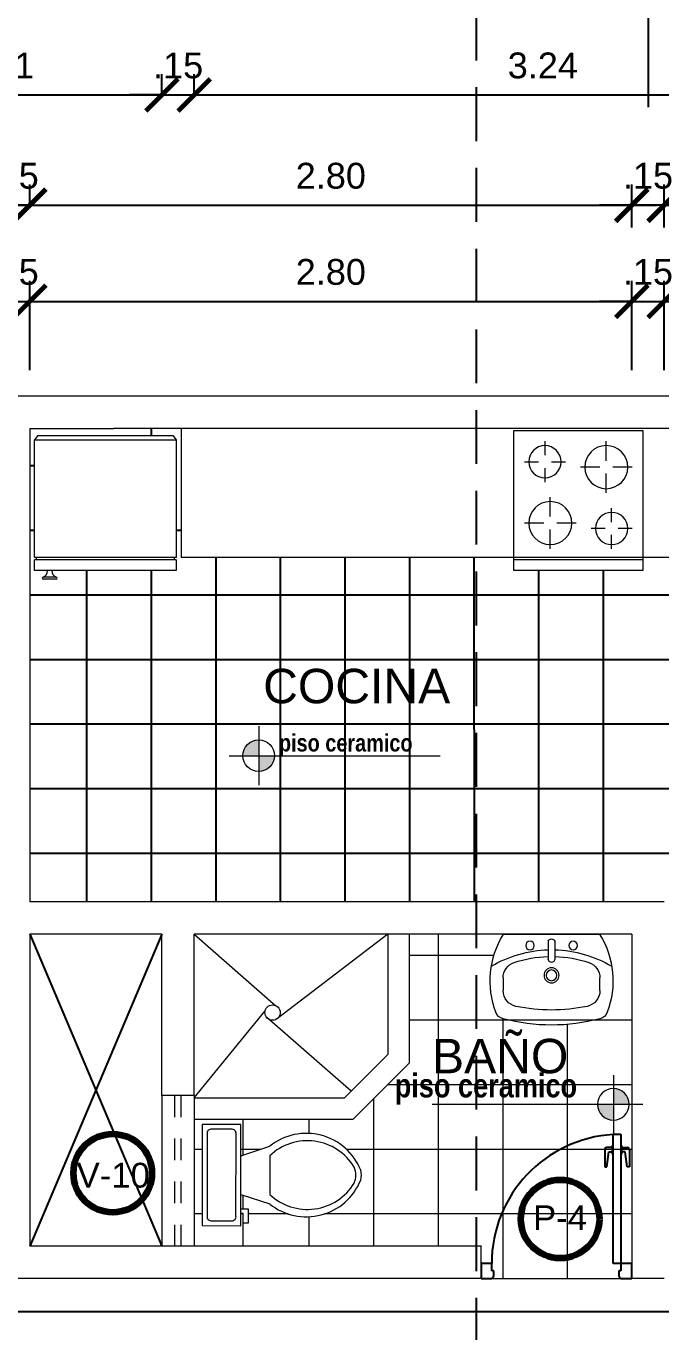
# Model space of a CAD drawing. Header units: millimetres. Extents: x 2204.1 to 2242.3, y 1175.1 to 1221.8.
# Drawn here: x 2216.63 to 2219.58, y 1210.14 to 1216.21 of the extents above; entities that cross this region are included whole.
import ezdxf
from ezdxf.enums import TextEntityAlignment as Align

# ---------------------------------------------------------------- set-up
doc = ezdxf.new("R2010")
doc.units = ezdxf.units.MM
for name, pattern in [('DASHDOT', [1, 0.5, -0.25, 0, -0.25]), ('HIDDEN', [0.375, 0.25, -0.125]), ('HIDDEN2', [0.1875, 0.125, -0.0625])]:
    doc.linetypes.add(name, pattern=pattern)
for name, color, linetype, lineweight in [('01', 1, 'Continuous', 5), ('CLOSETS', 253, 'Continuous', 18), ('DETALLE SANITARIOS', 128, 'Continuous', 13), ('mobiliario', 2, 'Continuous', 18), ('MURO ALTO', 6, 'Continuous', 18), ('MURO BAJO', 3, 'Continuous', 18), ('PISOS', 253, 'Continuous', 18), ('puertas', 2, 'Continuous', 13), ('TEXTO', 4, 'Continuous', 5), ('VIDRIOS', 124, 'Continuous', 18)]:
    doc.layers.add(name, color=color, linetype=linetype, lineweight=lineweight)
for name, color, linetype in [('08', 5, 'Continuous'), ('CORTE', 8, 'Continuous'), ('DETALLES PUERTAS', 8, 'Continuous'), ('muros', 1, 'Continuous'), ('proyeccion', 30, 'Continuous'), ('Textura LINEAS', 253, 'HIDDEN2')]:
    doc.layers.add(name, color=color, linetype=linetype)
doc.styles.add('ROMAND', font='arial.ttf')
doc.styles.get("Standard").update_dxf_attribs({"font": 'arial.ttf'})
doc.styles.add('technicbold', font='techb___.ttf', dxfattribs={"height": 0.17})
doc.dimstyles.new('ARVIM', dxfattribs={"dimscale": 0.12, "dimtxt": 1, "dimasz": 1.25, "dimexe": 0.8, "dimexo": 1, "dimtad": 2, "dimtih": 1, "dimtoh": 1, "dimzin": 4, "dimdsep": 46, "dimtxsty": 'ROMAND', "dimblk": 'ARCHTICK', "dimcen": 0, "dimdle": 1, "dimclrd": 1, "dimclre": 1, "dimclrt": 251, "dimadec": 0, "dimazin": 0, "dimtfac": 1, "dimtix": 1, "dimtmove": 0, "dimatfit": 3, "dimldrblk": 'ARCHTICK', "dimfxl": 1, "dimarcsym": 0})

# ---------------------------------------------------------------- blocks, each defined once
blk = doc.blocks.new('BVCXX')
at = {"layer": 'mobiliario'}
for p, q in [((8.1577, -70.0342), (7.5577, -70.0342)), ((7.5577, -70.0342), (7.5577, -70.6842)), ((8.1577, -70.6842), (8.1577, -70.0342)), ((8.1577, -70.0842), (7.5577, -70.0842)), ((7.7277, -70.1342), (7.7277, -70.2242)), ((8.0127, -70.1342), (8.0127, -70.1992)), ((7.9827, -70.2292), (7.9177, -70.2292)), ((8.1077, -70.2292), (8.0427, -70.2292)), ((7.6977, -70.2542), (7.6077, -70.2542)), ((7.7277, -70.2842), (7.7277, -70.3742)), ((7.8477, -70.2542), (7.7577, -70.2542)), ((8.0127, -70.2592), (8.0127, -70.3242)), ((7.9877, -70.3942), (7.9877, -70.4842)), ((7.7027, -70.5092), (7.7027, -70.4442)), ((7.6077, -70.5392), (7.6727, -70.5392)), ((7.7327, -70.5392), (7.7977, -70.5392)), ((7.9577, -70.5142), (7.8677, -70.5142)), ((7.9877, -70.5442), (7.9877, -70.6342)), ((8.1077, -70.5142), (8.0177, -70.5142)), ((7.7027, -70.6342), (7.7027, -70.5692)), ((7.5577, -70.6842), (8.1577, -70.6842))]:
    blk.add_line(p, q, dxfattribs=at)
for centre, radius in [((7.7277, -70.2542), 0.1), ((8.0127, -70.2292), 0.075), ((7.9877, -70.5142), 0.1), ((7.7027, -70.5392), 0.075)]:
    blk.add_circle(centre, radius, dxfattribs=at)
blk = doc.blocks.new('_ARCHTICK')
at = {"color": 0, "linetype": 'ByBlock', "const_width": 0.15}
blk.add_lwpolyline([(-0.5, -0.5), (0.5, 0.5)], dxfattribs=at)
blk = doc.blocks.new('*D86')
at = {"layer": 'DEFPOINTS', "color": 0, "transparency": 16777216}
for p in [(2217.2606, 1215.8877), (2215.7475, 1215.3753), (2217.2606, 1215.3753)]:
    blk.add_point(p, dxfattribs=at)
at = {"layer": 'muros', "color": 1, "lineweight": -2, "transparency": 16777216}
for p, q in [((2215.7475, 1215.8757), (2215.7475, 1215.9837)), ((2217.2606, 1215.8757), (2217.2606, 1215.9837)), ((2215.6275, 1215.8877), (2217.3806, 1215.8877))]:
    blk.add_line(p, q, dxfattribs=at)
at = {"layer": 'muros', "color": 1, "lineweight": -2, "transparency": 16777216, "xscale": 0.15, "yscale": 0.15, "zscale": 0.15, "rotation": 180}
blk.add_blockref('_ARCHTICK', (2215.7475, 1215.8877), dxfattribs=at)
at = {"layer": 'muros', "color": 1, "lineweight": -2, "transparency": 16777216, "xscale": 0.15, "yscale": 0.15, "zscale": 0.15}
blk.add_blockref('_ARCHTICK', (2217.2606, 1215.8877), dxfattribs=at)
at = {"layer": 'muros', "color": 251, "lineweight": 200, "transparency": 16777216, "insert": (2216.504, 1216.024), "char_height": 0.12, "attachment_point": 5, "style": 'ROMAND'}
blk.add_mtext('1.51', dxfattribs=at)
blk = doc.blocks.new('*D87')
at = {"layer": 'DEFPOINTS', "color": 0, "transparency": 16777216}
for p in [(2217.4106, 1215.8877), (2217.2606, 1215.3753), (2217.4106, 1215.3753)]:
    blk.add_point(p, dxfattribs=at)
at = {"layer": 'muros', "color": 1, "lineweight": -2, "transparency": 16777216}
for p, q in [((2217.2606, 1215.8757), (2217.2606, 1215.9837)), ((2217.4106, 1215.8757), (2217.4106, 1215.9837)), ((2217.2606, 1215.8877), (2217.1106, 1215.8877)), ((2217.2606, 1215.8877), (2217.4106, 1215.8877)), ((2217.4106, 1215.8877), (2217.5606, 1215.8877))]:
    blk.add_line(p, q, dxfattribs=at)
at = {"layer": 'muros', "color": 1, "lineweight": -2, "transparency": 16777216, "xscale": 0.15, "yscale": 0.15, "zscale": 0.15}
blk.add_blockref('_ARCHTICK', (2217.2606, 1215.8877), dxfattribs=at)
at = {"layer": 'muros', "color": 1, "lineweight": -2, "transparency": 16777216, "xscale": 0.15, "yscale": 0.15, "zscale": 0.15, "rotation": 180}
blk.add_blockref('_ARCHTICK', (2217.4106, 1215.8877), dxfattribs=at)
at = {"layer": 'muros', "color": 251, "lineweight": 200, "transparency": 16777216, "insert": (2217.3356, 1216.024), "char_height": 0.12, "attachment_point": 5, "style": 'ROMAND'}
blk.add_mtext('.15', dxfattribs=at)
blk = doc.blocks.new('*D88')
at = {"layer": 'DEFPOINTS', "color": 0, "transparency": 16777216}
for p in [(2220.65, 1215.8877), (2217.4106, 1215.3753), (2220.65, 1214.3382)]:
    blk.add_point(p, dxfattribs=at)
at = {"layer": 'muros', "color": 1, "lineweight": -2, "transparency": 16777216}
for p, q in [((2217.4106, 1215.8757), (2217.4106, 1215.9837)), ((2220.65, 1215.8757), (2220.65, 1215.9837)), ((2217.2906, 1215.8877), (2220.77, 1215.8877))]:
    blk.add_line(p, q, dxfattribs=at)
at = {"layer": 'muros', "color": 1, "lineweight": -2, "transparency": 16777216, "xscale": 0.15, "yscale": 0.15, "zscale": 0.15, "rotation": 180}
blk.add_blockref('_ARCHTICK', (2217.4106, 1215.8877), dxfattribs=at)
at = {"layer": 'muros', "color": 1, "lineweight": -2, "transparency": 16777216, "xscale": 0.15, "yscale": 0.15, "zscale": 0.15}
blk.add_blockref('_ARCHTICK', (2220.65, 1215.8877), dxfattribs=at)
at = {"layer": 'muros', "color": 251, "lineweight": 200, "transparency": 16777216, "insert": (2219.0303, 1216.024), "char_height": 0.12, "attachment_point": 5, "style": 'ROMAND'}
blk.add_mtext('3.24', dxfattribs=at)
blk = doc.blocks.new('*D104')
at = {"layer": 'DEFPOINTS', "color": 0, "transparency": 16777216}
for p in [(2216.4968, 1215.3753), (2216.4968, 1215.2599), (2216.6468, 1215.2599)]:
    blk.add_point(p, dxfattribs=at)
at = {"layer": 'muros', "color": 1, "lineweight": -2, "transparency": 16777216}
for p, q in [((2216.4968, 1215.3799), (2216.4968, 1215.4713)), ((2216.6468, 1215.3799), (2216.6468, 1215.4713)), ((2216.4968, 1215.3753), (2216.3468, 1215.3753)), ((2216.6468, 1215.3753), (2216.4968, 1215.3753)), ((2216.6468, 1215.3753), (2216.7968, 1215.3753))]:
    blk.add_line(p, q, dxfattribs=at)
at = {"layer": 'muros', "color": 1, "lineweight": -2, "transparency": 16777216, "xscale": 0.15, "yscale": 0.15, "zscale": 0.15}
blk.add_blockref('_ARCHTICK', (2216.4968, 1215.3753), dxfattribs=at)
at = {"layer": 'muros', "color": 1, "lineweight": -2, "transparency": 16777216, "xscale": 0.15, "yscale": 0.15, "zscale": 0.15, "rotation": 180}
blk.add_blockref('_ARCHTICK', (2216.6468, 1215.3753), dxfattribs=at)
at = {"layer": 'muros', "color": 251, "lineweight": 200, "transparency": 16777216, "insert": (2216.5718, 1215.5115), "char_height": 0.12, "attachment_point": 5, "style": 'ROMAND'}
blk.add_mtext('.15', dxfattribs=at)
blk = doc.blocks.new('*D105')
at = {"layer": 'DEFPOINTS', "color": 0, "transparency": 16777216}
for p in [(2219.4438, 1215.3753), (2216.6468, 1215.2599), (2219.4438, 1215.1519)]:
    blk.add_point(p, dxfattribs=at)
at = {"layer": 'muros', "color": 1, "lineweight": -2, "transparency": 16777216}
for p, q in [((2216.6468, 1215.3799), (2216.6468, 1215.4713)), ((2219.4438, 1215.2719), (2219.4438, 1215.4713)), ((2216.5268, 1215.3753), (2219.5638, 1215.3753))]:
    blk.add_line(p, q, dxfattribs=at)
at = {"layer": 'muros', "color": 1, "lineweight": -2, "transparency": 16777216, "xscale": 0.15, "yscale": 0.15, "zscale": 0.15, "rotation": 180}
blk.add_blockref('_ARCHTICK', (2216.6468, 1215.3753), dxfattribs=at)
at = {"layer": 'muros', "color": 1, "lineweight": -2, "transparency": 16777216, "xscale": 0.15, "yscale": 0.15, "zscale": 0.15}
blk.add_blockref('_ARCHTICK', (2219.4438, 1215.3753), dxfattribs=at)
at = {"layer": 'muros', "color": 251, "lineweight": 200, "transparency": 16777216, "insert": (2218.0453, 1215.5115), "char_height": 0.12, "attachment_point": 5, "style": 'ROMAND'}
blk.add_mtext('2.80', dxfattribs=at)
blk = doc.blocks.new('*D106')
at = {"layer": 'DEFPOINTS', "color": 0, "transparency": 16777216}
for p in [(2219.4438, 1215.3753), (2219.4438, 1215.1519), (2219.5938, 1215.1519)]:
    blk.add_point(p, dxfattribs=at)
at = {"layer": 'muros', "color": 1, "lineweight": -2, "transparency": 16777216}
for p, q in [((2219.4438, 1215.2719), (2219.4438, 1215.4713)), ((2219.5938, 1215.2719), (2219.5938, 1215.4713)), ((2219.4438, 1215.3753), (2219.2938, 1215.3753)), ((2219.5938, 1215.3753), (2219.4438, 1215.3753)), ((2219.5938, 1215.3753), (2219.7438, 1215.3753))]:
    blk.add_line(p, q, dxfattribs=at)
at = {"layer": 'muros', "color": 1, "lineweight": -2, "transparency": 16777216, "xscale": 0.15, "yscale": 0.15, "zscale": 0.15}
blk.add_blockref('_ARCHTICK', (2219.4438, 1215.3753), dxfattribs=at)
at = {"layer": 'muros', "color": 1, "lineweight": -2, "transparency": 16777216, "xscale": 0.15, "yscale": 0.15, "zscale": 0.15, "rotation": 180}
blk.add_blockref('_ARCHTICK', (2219.5938, 1215.3753), dxfattribs=at)
at = {"layer": 'muros', "color": 251, "lineweight": 200, "transparency": 16777216, "insert": (2219.5188, 1215.5115), "char_height": 0.12, "attachment_point": 5, "style": 'ROMAND'}
blk.add_mtext('.15', dxfattribs=at)
blk = doc.blocks.new('*D107')
at = {"layer": 'DEFPOINTS', "color": 0, "transparency": 16777216}
for p in [(2219.5938, 1215.3753), (2219.5938, 1215.1519), (2222.7703, 1215.1519)]:
    blk.add_point(p, dxfattribs=at)
at = {"layer": 'muros', "color": 1, "lineweight": -2, "transparency": 16777216}
for p, q in [((2219.5938, 1215.2719), (2219.5938, 1215.4713)), ((2222.7703, 1215.2719), (2222.7703, 1215.4713)), ((2222.8903, 1215.3753), (2219.4738, 1215.3753))]:
    blk.add_line(p, q, dxfattribs=at)
at = {"layer": 'muros', "color": 1, "lineweight": -2, "transparency": 16777216, "xscale": 0.15, "yscale": 0.15, "zscale": 0.15, "rotation": 180}
blk.add_blockref('_ARCHTICK', (2219.5938, 1215.3753), dxfattribs=at)
at = {"layer": 'muros', "color": 1, "lineweight": -2, "transparency": 16777216, "xscale": 0.15, "yscale": 0.15, "zscale": 0.15}
blk.add_blockref('_ARCHTICK', (2222.7703, 1215.3753), dxfattribs=at)
at = {"layer": 'muros', "color": 251, "lineweight": 200, "transparency": 16777216, "insert": (2221.182, 1215.5116), "char_height": 0.12, "attachment_point": 5, "style": 'ROMAND'}
blk.add_mtext('3.18', dxfattribs=at)
blk = doc.blocks.new('*D153')
at = {"layer": 'DEFPOINTS', "color": 0, "transparency": 16777216}
for p in [(2219.5938, 1214.9285), (2219.4438, 1214.4885), (2219.5938, 1214.4885)]:
    blk.add_point(p, dxfattribs=at)
at = {"layer": 'muros', "color": 1, "lineweight": -2, "transparency": 16777216}
for p, q in [((2219.4438, 1214.6085), (2219.4438, 1215.0245)), ((2219.5938, 1214.6085), (2219.5938, 1215.0245)), ((2219.4438, 1214.9285), (2219.2938, 1214.9285)), ((2219.4438, 1214.9285), (2219.5938, 1214.9285)), ((2219.5938, 1214.9285), (2219.7438, 1214.9285))]:
    blk.add_line(p, q, dxfattribs=at)
at = {"layer": 'muros', "color": 1, "lineweight": -2, "transparency": 16777216, "xscale": 0.15, "yscale": 0.15, "zscale": 0.15}
blk.add_blockref('_ARCHTICK', (2219.4438, 1214.9285), dxfattribs=at)
at = {"layer": 'muros', "color": 1, "lineweight": -2, "transparency": 16777216, "xscale": 0.15, "yscale": 0.15, "zscale": 0.15, "rotation": 180}
blk.add_blockref('_ARCHTICK', (2219.5938, 1214.9285), dxfattribs=at)
at = {"layer": 'muros', "color": 251, "lineweight": 200, "transparency": 16777216, "insert": (2219.5188, 1215.0647), "char_height": 0.12, "attachment_point": 5, "style": 'ROMAND'}
blk.add_mtext('.15', dxfattribs=at)
blk = doc.blocks.new('*D154')
at = {"layer": 'DEFPOINTS', "color": 0, "transparency": 16777216}
for p in [(2222.7703, 1214.9285), (2219.5938, 1214.4885), (2222.7703, 1214.4887)]:
    blk.add_point(p, dxfattribs=at)
at = {"layer": 'muros', "color": 1, "lineweight": -2, "transparency": 16777216}
for p, q in [((2219.5938, 1214.6085), (2219.5938, 1215.0245)), ((2222.7703, 1214.6087), (2222.7703, 1215.0245)), ((2219.4738, 1214.9285), (2222.8903, 1214.9285))]:
    blk.add_line(p, q, dxfattribs=at)
at = {"layer": 'muros', "color": 1, "lineweight": -2, "transparency": 16777216, "xscale": 0.15, "yscale": 0.15, "zscale": 0.15, "rotation": 180}
blk.add_blockref('_ARCHTICK', (2219.5938, 1214.9285), dxfattribs=at)
at = {"layer": 'muros', "color": 1, "lineweight": -2, "transparency": 16777216, "xscale": 0.15, "yscale": 0.15, "zscale": 0.15}
blk.add_blockref('_ARCHTICK', (2222.7703, 1214.9285), dxfattribs=at)
at = {"layer": 'muros', "color": 251, "lineweight": 200, "transparency": 16777216, "insert": (2221.1821, 1215.0648), "char_height": 0.12, "attachment_point": 5, "style": 'ROMAND'}
blk.add_mtext('3.18', dxfattribs=at)
blk = doc.blocks.new('REFR')
for p, q in [((-23.389, 640.2379), (-23.369, 640.2529)), ((-23.389, 639.6164), (-23.389, 640.2379)), ((-23.369, 640.2529), (-22.8279, 640.2529)), ((-23.369, 639.6014), (-23.369, 640.2529)), ((-22.8279, 640.2529), (-22.8279, 639.6014)), ((-22.8279, 640.2429), (-22.8179, 640.2429)), ((-22.8179, 640.2529), (-22.8179, 639.6014)), ((-22.8179, 640.2529), (-22.7679, 640.2529)), ((-22.7679, 640.2529), (-22.7679, 639.6014)), ((-22.7379, 639.7014), (-22.7379, 639.6414)), ((-22.7279, 639.7014), (-22.7279, 639.6414)), ((-23.389, 639.6164), (-23.369, 639.6014)), ((-22.8179, 639.6114), (-22.8279, 639.6114)), ((-22.8279, 639.6014), (-23.369, 639.6014)), ((-22.7679, 639.6014), (-22.8179, 639.6014))]:
    blk.add_line(p, q)
for centre, radius, start, end in [((-22.7668, 639.7122), 0.0308, 267.90001, 339.48012), ((-22.7329, 639.7014), 0.005, 0, 180), ((-22.7668, 639.6306), 0.0308, 20.51988, 92.09999), ((-22.7329, 639.6414), 0.005, 180, 0)]:
    blk.add_arc(centre, radius, start, end)
blk = doc.blocks.new('WES')
at = {"layer": 'DETALLE SANITARIOS', "color": 2}
for p, q in [((-2.2835, -74.7943), (-2.2835, -74.7046)), ((-2.7203, -74.8503), (-2.6755, -74.8503)), ((-2.7203, -74.8727), (-2.7203, -74.8503)), ((-2.6755, -74.8503), (-2.6755, -74.8391)), ((-2.6531, -74.8391), (-2.6531, -74.8727)), ((-2.5859, -74.8391), (-2.6307, -74.9735)), ((-2.4067, -74.8391), (-2.3619, -74.9735)), ((-2.6531, -74.8727), (-2.7203, -74.8727)), ((-2.4067, -74.9735), (-2.5859, -74.9735))]:
    blk.add_line(p, q, dxfattribs=at)
blk.add_lwpolyline([(-2.2611, -74.8391), (-2.2611, -74.6598), (-2.7315, -74.6598), (-2.7315, -74.8391)], close=True, dxfattribs=at)
for points in [[(-2.7091, -74.7046), (-2.7091, -74.7943)], [(-2.3059, -74.6822), (-2.6867, -74.6822)], [(-2.6867, -74.8167), (-2.3059, -74.8167)]]:
    blk.add_lwpolyline(points, dxfattribs=at)
for centre, radius, start, end in [((-2.6895, -74.7018), 0.0198, 81.8699, 188.1301), ((-2.3031, -74.7018), 0.0198, 351.8699, 98.1301), ((-2.6895, -74.7971), 0.0198, 171.8699, 278.1301), ((-2.3031, -74.7971), 0.0198, 261.8699, 8.1301), ((-2.4175, -75.1433), 0.2726, 141.46911, 247.97143), ((-2.4022, -75.1486), 0.2538, 136.36773, 238.94682), ((-2.5751, -75.1433), 0.2726, 292.02843, 38.53071), ((-2.5904, -75.1486), 0.2538, 301.05301, 43.63209), ((-2.4963, -75.2843), 0.0896, 245.73182, 294.26817), ((-2.4963, -75.3095), 0.0896, 254.86053, 285.13947)]:
    blk.add_arc(centre, radius, start, end, dxfattribs=at)
blk = doc.blocks.new('p7')
at = {"layer": 'DETALLES PUERTAS', "color": 0, "linetype": 'ByBlock'}
for p, q in [((0.6139, 0.035), (0.6139, 0.635)), ((0.6139, 0.635), (0.6489, 0.635)), ((0.6489, 0.635), (0.6489, 0.035)), ((0.5739, 0.5632), (0.5739, 0.4832)), ((0.6089, 0.5732), (0.5839, 0.5732)), ((0.5839, 0.4832), (0.5939, 0.5532)), ((0.5939, 0.5532), (0.6089, 0.5532)), ((0.6089, 0.5832), (0.6089, 0.5432)), ((0.6139, 0.5832), (0.6089, 0.5832)), ((0.6539, 0.5832), (0.6489, 0.5832)), ((0.6539, 0.5432), (0.6539, 0.5832)), ((0.6539, 0.5732), (0.6789, 0.5732)), ((0.6689, 0.5532), (0.6539, 0.5532)), ((0.6789, 0.4832), (0.6689, 0.5532)), ((0.6889, 0.5632), (0.6889, 0.4832)), ((0.6089, 0.5432), (0.6139, 0.5432)), ((0.6489, 0.5432), (0.6539, 0.5432)), ((0.5739, 0.4832), (0.5839, 0.4832)), ((0.6889, 0.4832), (0.6789, 0.4832)), ((0.0489, 0.035), (0, 0.035)), ((0, 0.035), (0, -0.035)), ((0.0489, 0), (0.0489, 0.035)), ((0.0589, 0), (0.0489, 0)), ((0.0589, -0.025), (0.0589, 0)), ((0.6489, 0.035), (0.6139, 0.035)), ((0.6389, 0), (0.6389, -0.025)), ((0.6489, 0), (0.6389, 0)), ((0.6489, 0.035), (0.6489, 0)), ((0.7, 0.035), (0.6489, 0.035)), ((0.7, -0.035), (0.7, 0.035)), ((0, -0.035), (0.0489, -0.035)), ((0.0489, -0.035), (0.0589, -0.025)), ((0.6389, -0.025), (0.6489, -0.035)), ((0.6489, -0.035), (0.7, -0.035))]:
    blk.add_line(p, q, dxfattribs=at)
for centre, radius, start, end in [((0.6489, 0.035), 0.6, 93.34415, 180), ((0.5839, 0.5632), 0.01, 90, 180), ((0.6789, 0.5632), 0.01, 0, 90)]:
    blk.add_arc(centre, radius, start, end, dxfattribs=at)
blk = doc.blocks.new('OLKIJ')
at = {"layer": 'mobiliario'}
for p, q in [((539.6364, -168.067), (539.6364, -168.517)), ((539.896, -168.067), (539.8374, -168.067)), ((539.6664, -168.277), (539.7504, -168.277)), ((539.6664, -168.307), (539.7504, -168.307)), ((539.8374, -168.517), (539.896, -168.517))]:
    blk.add_line(p, q, dxfattribs=at)
at = {"layer": 'mobiliario', "extrusion": (0, 0, -1)}
for centre, major_axis, start_param, end_param in [((539.8516, -168.4205), (0.2926, 0.2926), -1.332225, -0.427649), ((540.254, -168.292), (-0.3872, 0.3872), 5.52518, 6.033719), ((539.979, -168.0797), (0.0354, 0.0354), -0.427649, 0.528882), ((539.8374, -168.142), (-0.053, 0.053), 5.82106, 7.068583), ((539.896, -168.142), (0.053, 0.053), -0.785398, 0.581791), ((539.1696, -168.292), (-0.6271, 0.6271), 2.099679, 2.61271), ((540.2851, -168.292), (-0.3869, 0.3869), 5.525204, 5.82106), ((539.1696, -168.292), (0.5776, 0.5776), 0.581791, 0.989005), ((539.6864, -168.192), (-0.0141, 0.0141), 5.497787, 11.780972), ((539.6726, -168.292), (0.0115, 0.0115), 2.750986, 5.102996), ((539.7504, -168.292), (-0.0106, 0.0106), 0.785398, 3.926991), ((539.8254, -168.292), (-0.0247, 0.0247), 5.497787, 11.780972), ((539.8254, -168.292), (-0.0177, 0.0177), 5.497787, 11.780972), ((539.8254, -168.292), (-0.0177, 0.0177), 5.497787, 11.780972), ((540.254, -168.292), (0.3872, 0.3872), 3.391059, 3.899598), ((540.2851, -168.292), (0.3869, 0.3869), 3.603718, 3.899574), ((539.6864, -168.392), (0.0141, 0.0141), 3.926991, 10.210176), ((539.8374, -168.442), (0.053, 0.053), 2.356194, 3.603718), ((539.896, -168.442), (-0.053, 0.053), 2.559801, 3.926991), ((539.8516, -168.1634), (-0.2926, 0.2926), 3.569242, 4.473817), ((539.979, -168.5043), (-0.0354, 0.0354), 2.61271, 3.569242)]:
    blk.add_ellipse(centre, major_axis=major_axis, ratio=1, start_param=start_param, end_param=end_param, dxfattribs=at)
blk = doc.blocks.new('Nivel')
at = {"layer": '01', "ltscale": 0.8}
h = blk.add_hatch(color=256, dxfattribs=at)
h.paths.add_polyline_path([(0, 0), (0, 0.14, 0.414214), (-0.14, 0)])
h.paths.add_polyline_path([(0, 0), (0, -0.14, 0.414214), (0.14, 0)])
for p, q in [((0, 0.26), (0, -0.26)), ((-0.26, 0), (1.606, 0)), ((0, 0), (0, 0)), ((0, 0), (0, 0))]:
    blk.add_line(p, q, dxfattribs=at)
blk.add_circle((0, 0), 0.14, dxfattribs=at)
blk = doc.blocks.new('*D192')
at = {"color": 1, "lineweight": -2, "transparency": 16777216}
for p, q in [((2216.4968, 1214.6085), (2216.4968, 1215.0245)), ((2216.6468, 1214.6085), (2216.6468, 1215.0245)), ((2216.4968, 1214.9285), (2216.3468, 1214.9285)), ((2216.4968, 1214.9285), (2216.6468, 1214.9285)), ((2216.6468, 1214.9285), (2216.7968, 1214.9285))]:
    blk.add_line(p, q, dxfattribs=at)
at = {"layer": 'DEFPOINTS', "color": 0, "transparency": 16777216}
for p in [(2216.6468, 1214.9285), (2216.4968, 1214.4885), (2216.6468, 1214.4885)]:
    blk.add_point(p, dxfattribs=at)
at = {"color": 1, "lineweight": -2, "transparency": 16777216, "xscale": 0.15, "yscale": 0.15, "zscale": 0.15}
blk.add_blockref('_ARCHTICK', (2216.4968, 1214.9285), dxfattribs=at)
at = {"color": 1, "lineweight": -2, "transparency": 16777216, "xscale": 0.15, "yscale": 0.15, "zscale": 0.15, "rotation": 180}
blk.add_blockref('_ARCHTICK', (2216.6468, 1214.9285), dxfattribs=at)
at = {"color": 251, "lineweight": 200, "transparency": 16777216, "insert": (2216.5718, 1215.0647), "char_height": 0.12, "attachment_point": 5, "style": 'ROMAND'}
blk.add_mtext('.15', dxfattribs=at)
blk = doc.blocks.new('*D193')
at = {"color": 1, "lineweight": -2, "transparency": 16777216}
for p, q in [((2216.6468, 1214.6085), (2216.6468, 1215.0245)), ((2219.4438, 1214.6085), (2219.4438, 1215.0245)), ((2216.5268, 1214.9285), (2219.5638, 1214.9285))]:
    blk.add_line(p, q, dxfattribs=at)
at = {"layer": 'DEFPOINTS', "color": 0, "transparency": 16777216}
for p in [(2219.4438, 1214.9285), (2216.6468, 1214.4885), (2219.4438, 1214.4885)]:
    blk.add_point(p, dxfattribs=at)
at = {"color": 1, "lineweight": -2, "transparency": 16777216, "xscale": 0.15, "yscale": 0.15, "zscale": 0.15, "rotation": 180}
blk.add_blockref('_ARCHTICK', (2216.6468, 1214.9285), dxfattribs=at)
at = {"color": 1, "lineweight": -2, "transparency": 16777216, "xscale": 0.15, "yscale": 0.15, "zscale": 0.15}
blk.add_blockref('_ARCHTICK', (2219.4438, 1214.9285), dxfattribs=at)
at = {"color": 251, "lineweight": 200, "transparency": 16777216, "insert": (2218.0453, 1215.0647), "char_height": 0.12, "attachment_point": 5, "style": 'ROMAND'}
blk.add_mtext('2.80', dxfattribs=at)

msp = doc.modelspace()

# ---------------------------------------------------------------- linework, layer by layer
at = {"color": 4, "lineweight": 200}
msp.add_line((2218.7438, 1210.3889), (2218.7438, 1210.3889), dxfattribs=at)
at = {"layer": '08', "color": 252, "linetype": 'HIDDEN'}
msp.add_line((2218.7225, 1185.6733), (2218.7225, 1218.4182), dxfattribs=at)
at = {"layer": 'CLOSETS'}
for p, q in [((2218.5438, 1211.9889), (2218.5438, 1210.5389)), ((2218.8025, 1211.8889), (2218.4099, 1211.8889)), ((2219.4438, 1211.5889), (2218.4099, 1211.5889)), ((2218.8438, 1211.5959), (2218.8438, 1210.3889)), ((2219.1438, 1211.5694), (2219.1438, 1210.3889)), ((2219.4438, 1211.2889), (2218.3099, 1211.2889)), ((2218.2438, 1211.2228), (2218.2438, 1210.5389)), ((2217.6365, 1211.1286), (2217.6365, 1210.9622)), ((2217.9438, 1211.1286), (2217.9438, 1211.0628)), ((2217.4478, 1210.9889), (2217.4106, 1210.9889)), ((2217.7165, 1210.9889), (2217.627, 1210.9889)), ((2219.4438, 1210.9889), (2218.1182, 1210.9889)), ((2217.6365, 1210.7767), (2217.6365, 1210.7127)), ((2217.4477, 1210.6889), (2217.4106, 1210.6889)), ((2217.6381, 1210.6889), (2217.6269, 1210.6889)), ((2217.6365, 1210.6903), (2217.6365, 1210.5389)), ((2217.8472, 1210.6889), (2217.6605, 1210.6889)), ((2217.9438, 1210.6759), (2217.9438, 1210.5389)), ((2219.4438, 1210.6889), (2218.0153, 1210.6889)), ((2218.7438, 1210.3889), (2219.4438, 1210.3889))]:
    msp.add_line(p, q, dxfattribs=at)
at = {"layer": 'CORTE', "color": 11, "linetype": 'DASHDOT'}
msp.add_lwpolyline([(2219.522, 1215.8312), (2219.522, 1217.2074)], dxfattribs=at)
at = {"layer": 'mobiliario'}
for p in [(2217.3495, 1214.3378), (2220.0432, 1213.7386)]:
    msp.add_line(p, (2217.3495, 1213.7386), dxfattribs=at)
at = {"layer": 'MURO ALTO'}
for p, q in [((2234.8441, 1214.4885), (2213.9956, 1214.4885)), ((2216.6468, 1214.3385), (2217.035, 1214.3385)), ((2216.6468, 1214.3384), (2216.6468, 1212.1388)), ((2220.65, 1214.3385), (2217.035, 1214.3385)), ((2219.5938, 1212.1388), (2216.6468, 1212.1388)), ((2217.2606, 1211.9885), (2216.6468, 1211.9885)), ((2216.6468, 1211.9885), (2216.6468, 1210.5389)), ((2217.2606, 1211.2389), (2217.2606, 1211.9886)), ((2219.4438, 1211.9887), (2217.4106, 1211.9886)), ((2217.4106, 1211.2389), (2217.4106, 1211.9886)), ((2219.4438, 1211.9889), (2219.4438, 1210.3889)), ((2217.4106, 1211.2389), (2217.2606, 1211.2389)), ((2218.7461, 1210.5389), (2216.6468, 1210.5389)), ((2218.7438, 1210.3889), (2218.7438, 1210.5389)), ((2218.7438, 1210.3889), (2216.4968, 1210.3889)), ((2219.5938, 1210.3889), (2219.4438, 1210.3889))]:
    msp.add_line(p, q, dxfattribs=at)
at = {"layer": 'MURO BAJO'}
for p, q in [((2217.2606, 1211.2389), (2217.2606, 1210.5389)), ((2217.4106, 1211.2389), (2217.4106, 1210.5389))]:
    msp.add_line(p, q, dxfattribs=at)
at = {"layer": 'muros', "lineweight": 200}
for centre in [(2217.032, 1210.8782), (2219.1108, 1210.6651)]:
    msp.add_circle(centre, 0.1824, dxfattribs=at)
at = {"layer": 'PISOS'}
for p, q in [((2217.4106, 1211.9886), (2217.7902, 1211.6563)), ((2218.3099, 1211.9889), (2217.7971, 1211.5966)), ((2218.3099, 1211.9889), (2218.3099, 1211.4303)), ((2218.4099, 1211.9889), (2218.4099, 1211.3889)), ((2217.4099, 1211.2286), (2217.7399, 1211.6324)), ((2218.1392, 1211.2596), (2217.7476, 1211.601)), ((2218.3099, 1211.4303), (2218.1082, 1211.2286)), ((2218.4099, 1211.3889), (2218.1497, 1211.1286)), ((2217.4099, 1211.2286), (2218.1082, 1211.2286)), ((2217.4099, 1211.1286), (2218.1497, 1211.1286))]:
    msp.add_line(p, q, dxfattribs=at)
msp.add_circle((2217.7746, 1211.6242), 0.0357, dxfattribs=at)
at = {"layer": 'proyeccion'}
for p, q in [((2217.2606, 1211.9886), (2216.6468, 1210.5389)), ((2216.6468, 1211.9885), (2217.2606, 1210.5389))]:
    msp.add_line(p, q, dxfattribs=at)
at = {"layer": 'Textura LINEAS', "linetype": 'ByBlock'}
for p, q in [((2217.2103, 1214.3385), (2217.2103, 1214.3063)), ((2218.1103, 1214.3385), (2218.1103, 1214.3384)), ((2216.6681, 1214.164), (2216.6468, 1214.164)), ((2216.6683, 1213.864), (2216.6468, 1213.864)), ((2217.3495, 1213.8635), (2217.3272, 1213.8635)), ((2217.5104, 1213.7386), (2217.5106, 1212.1382)), ((2217.8104, 1213.7386), (2217.8106, 1212.1383)), ((2218.1104, 1213.7386), (2218.1106, 1212.1383)), ((2218.4104, 1213.7389), (2218.4106, 1212.1383)), ((2218.7104, 1213.7389), (2218.7106, 1212.1384)), ((2216.9104, 1213.6781), (2216.9106, 1212.1382)), ((2217.2104, 1213.6781), (2217.2106, 1212.1382)), ((2219.0104, 1213.6787), (2219.0106, 1212.1384)), ((2219.3104, 1213.6787), (2219.3106, 1212.1385)), ((2220.0432, 1213.5637), (2216.6468, 1213.5637)), ((2220.0432, 1213.2637), (2216.6468, 1213.2637)), ((2220.65, 1212.9637), (2216.6468, 1212.9639)), ((2220.6499, 1212.6637), (2216.6468, 1212.6639)), ((2220.65, 1212.3637), (2216.6468, 1212.3639)), ((2213.346, 1210.236), (2222.7703, 1210.2361))]:
    msp.add_line(p, q, dxfattribs=at)
at = {"layer": 'VIDRIOS', "linetype": 'HIDDEN2', "ltscale": 0.7}
for p, q in [((2217.3206, 1210.5389), (2217.3206, 1211.239)), ((2217.3506, 1210.5389), (2217.3506, 1211.239))]:
    msp.add_line(p, q, dxfattribs=at)

# ---------------------------------------------------------------- block references
at = {"extrusion": (0, 0, -1), "zscale": -1, "rotation": 180}
msp.add_blockref('BVCXX', (-2211.3374, 1143.6442), dxfattribs=at)
at = {"layer": '01', "xscale": 0.5247559576633212, "yscale": 0.5247559576633212, "zscale": 0.8073168571284746}
msp.add_blockref('Nivel', (2217.7101, 1212.8179), dxfattribs=at)
at = {"layer": '01', "xscale": -0.5247559576633211, "yscale": 0.5247559576633211, "zscale": 0.8073168571284746, "rotation": 6.442533707e-07}
msp.add_blockref('Nivel', (2219.3583, 1211.1978), dxfattribs=at)
at = {"layer": 'CLOSETS', "rotation": 89.97462321082305}
msp.add_blockref('WES', (2142.7891, 1213.3989), dxfattribs=at)
at = {"layer": 'mobiliario', "extrusion": (0, 0, -1), "xscale": -1.011380793526768, "yscale": 1.011380793526768, "zscale": -1.011380793526768, "rotation": 90.00000000000641}
msp.add_blockref('REFR', (-1569.7875, 1190.6508), dxfattribs=at)
at = {"layer": 'muros', "rotation": 270.0000006442534}
msp.add_blockref('OLKIJ', (2387.3627, 1751.6227), dxfattribs=at)
at = {"layer": 'puertas', "rotation": 6.442533349e-07}
msp.add_blockref('p7', (2218.7438, 1210.4239), dxfattribs=at)

# ---------------------------------------------------------------- texts
msp.add_text('COCINA', height=0.16).set_placement((2218.1655, 1213.0614), align=Align.CENTER)
msp.add_text('BAÑO', height=0.16, rotation=0).set_placement((2218.8322, 1211.3423), align=Align.CENTER)
at = {"layer": 'muros', "lineweight": 200}
msp.add_text('V-10', height=0.11516, dxfattribs=at).set_placement((2217.0343, 1210.8112), align=Align.CENTER)
msp.add_text('P-4', height=0.11516, rotation=0, dxfattribs=at).set_placement((2219.1101, 1210.6137), align=Align.CENTER)
at = {"layer": 'TEXTO', "color": 3, "style": 'technicbold'}
msp.add_text('piso ceramico ', height=0.080593, dxfattribs=at).set_placement((2217.8041, 1212.8372))
msp.add_text('piso ceramico ', height=0.11, rotation=0, dxfattribs=at).set_placement((2218.3421, 1211.2302))

# ---------------------------------------------------------------- dimensions: what is measured, and where the dimension line sits
at = {"color": 4, "lineweight": 200}
for base, p1, p2, picture, middle in [((2216.6468, 1214.9285), (2216.4968, 1214.4885), (2216.6468, 1214.4885), '*D192', (2216.5718, 1215.0647)), ((2219.4438, 1214.9285), (2216.6468, 1214.4885), (2219.4438, 1214.4885), '*D193', (2218.0453, 1215.0647))]:
    dim = msp.add_linear_dim(base=base, p1=p1, p2=p2, dimstyle='ARVIM', dxfattribs=at)
    dim.commit()
    dim.dimension.update_dxf_attribs({"geometry": picture, "text_midpoint": middle})
at = {"layer": 'muros', "lineweight": 200}
for base, p1, p2, picture, middle in [((2217.2606, 1215.8877), (2215.7475, 1215.3753), (2217.2606, 1215.3753), '*D86', (2216.504, 1216.024)), ((2217.4106, 1215.8877), (2217.2606, 1215.3753), (2217.4106, 1215.3753), '*D87', (2217.3356, 1216.024)), ((2220.65, 1215.8877), (2217.4106, 1215.3753), (2220.65, 1214.3382), '*D88', (2219.0303, 1216.024))]:
    dim = msp.add_linear_dim(base=base, p1=p1, p2=p2, dimstyle='ARVIM', override={"dimfxl": 0.1, "dimfxlon": 1}, dxfattribs=at)
    dim.commit()
    dim.dimension.update_dxf_attribs({"geometry": picture, "text_midpoint": middle})
for base, p1, p2, picture, middle in [((2216.4968, 1215.3753), (2216.6468, 1215.2599), (2216.4968, 1215.2599), '*D104', (2216.5718, 1215.5115)), ((2219.4438, 1215.3753), (2216.6468, 1215.2599), (2219.4438, 1215.1519), '*D105', (2218.0453, 1215.5115)), ((2219.4438, 1215.3753), (2219.5938, 1215.1519), (2219.4438, 1215.1519), '*D106', (2219.5188, 1215.5115)), ((2219.5938, 1215.3753), (2222.7703, 1215.1519), (2219.5938, 1215.1519), '*D107', (2221.182, 1215.5116)), ((2219.5938, 1214.9285), (2219.4438, 1214.4885), (2219.5938, 1214.4885), '*D153', (2219.5188, 1215.0647)), ((2222.7703, 1214.9285), (2219.5938, 1214.4885), (2222.7703, 1214.4887), '*D154', (2221.1821, 1215.0648))]:
    dim = msp.add_linear_dim(base=base, p1=p1, p2=p2, dimstyle='ARVIM', dxfattribs=at)
    dim.commit()
    dim.dimension.update_dxf_attribs({"geometry": picture, "text_midpoint": middle})

doc.saveas('drawing.dxf')
